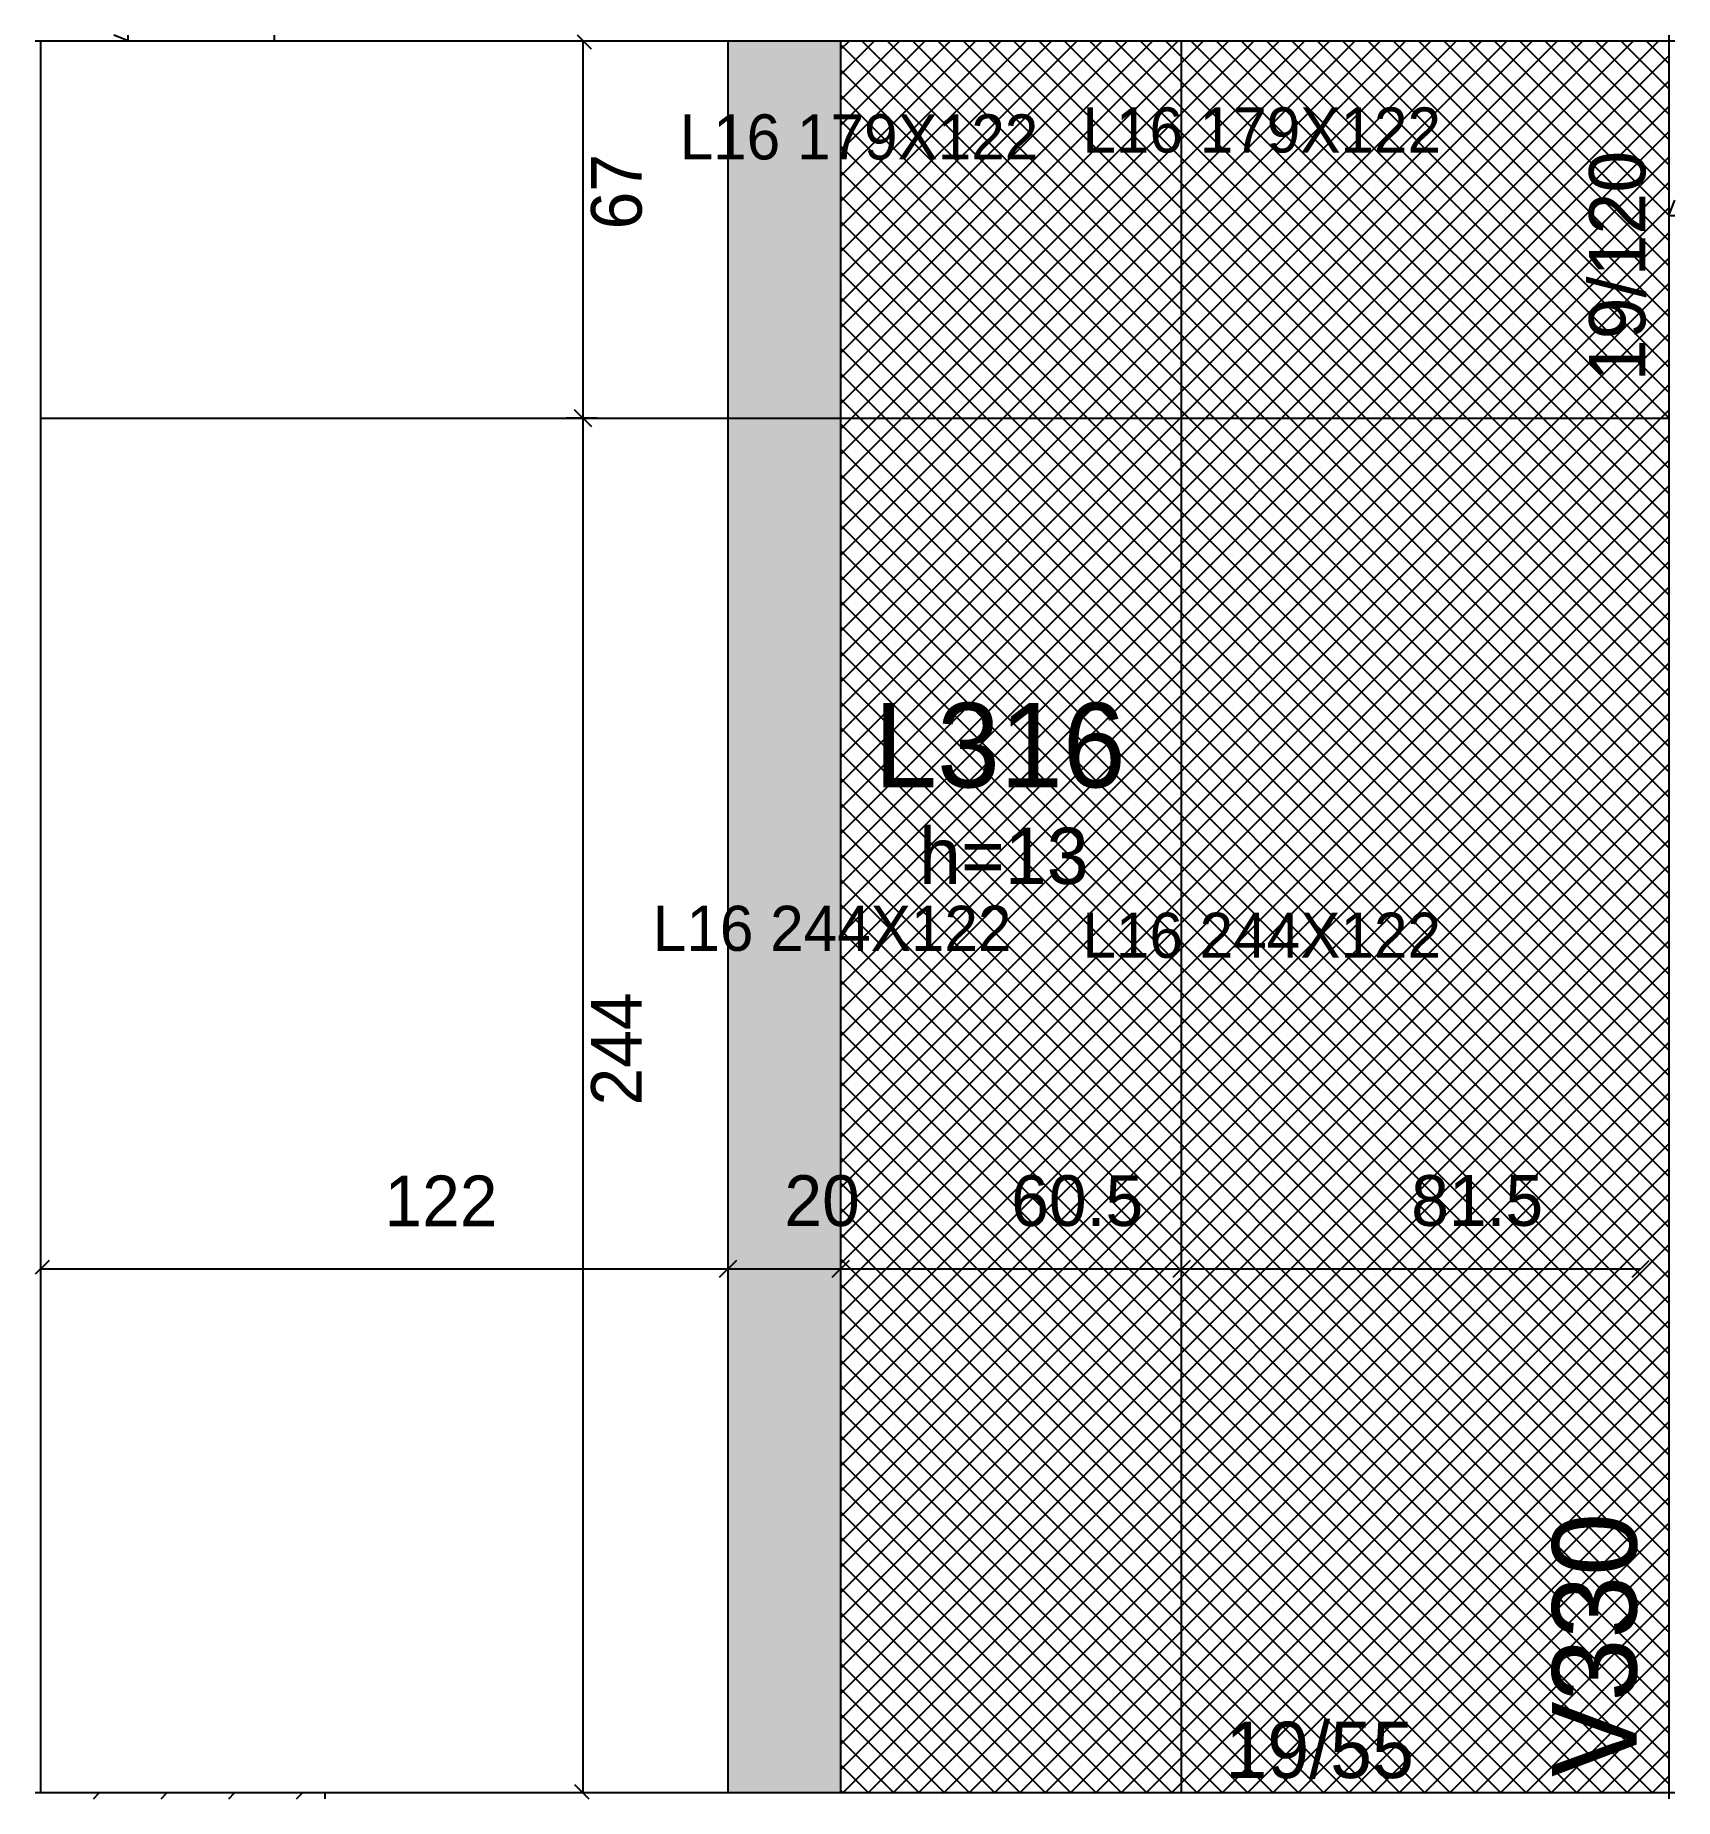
# Model space of a CAD drawing. Header units: metres. Extents: x 5788 to 6079, y 2280 to 2593.
import ezdxf

# ---------------------------------------------------------------- set-up
doc = ezdxf.new("R2010")
doc.units = ezdxf.units.M
for name, color, linetype in [('1', 7, 'Continuous'), ('3', 7, 'Continuous'), ('4', 7, 'Continuous'), ('7', 7, 'Continuous'), ('9', 7, 'Continuous'), ('AUX00', 7, 'Continuous'), ('Hachura', 7, 'Continuous'), ('Painéis', 7, 'Continuous')]:
    doc.layers.add(name, color=color, linetype=linetype)

msp = doc.modelspace()

# ---------------------------------------------------------------- hatches: boundary and pattern name
at = {"layer": '9'}
h = msp.add_hatch(color=7, dxfattribs=at)
h.dxf.hatch_style = 1
h.paths.add_polyline_path([(6078.07, 2280.94), (6078.07, 2280.94), (6078.07, 2480.94), (6078.07, 2480.94), (6078.07, 2280.94)])
at = {"layer": 'Hachura'}
h = msp.add_hatch(color=7, dxfattribs=at)
h.dxf.hatch_style = 1
h.paths.add_polyline_path([(5911.07, 2280.94), (5931.07, 2280.94), (5931.07, 2591.94), (5911.07, 2591.94), (5911.07, 2280.94)])
h = msp.add_hatch(dxfattribs=at)
h.set_pattern_fill('ANSI37')
h.paths.add_polyline_path([(6078.07, 2591.94), (5931.07, 2591.94), (5931.07, 2280.89), (6078.07, 2280.89), (6078.07, 2591.94)])

# ---------------------------------------------------------------- linework, layer by layer
at = {"layer": '1', "color": 1, "lineweight": 25}
for p, q in [((5804.57, 2591.94), (5802.04, 2592.9)), ((6078.07, 2560.94), (6079.1, 2563.66))]:
    msp.add_line(p, q, dxfattribs=at)
at = {"layer": '3', "color": 3, "lineweight": 25}
for p, q in [((5804.57, 2591.94), (6079.1, 2591.94)), ((5830.57, 2591.94), (5830.57, 2592.9)), ((5798.41, 2279.9), (5799.45, 2280.94)), ((5810.43, 2279.9), (5811.47, 2280.94)), ((5822.45, 2279.9), (5823.49, 2280.94)), ((5834.47, 2279.9), (5835.51, 2280.94))]:
    msp.add_line(p, q, dxfattribs=at)
for points in [[(5789.07, 2280.94), (5789.07, 2591.94)], [(6078.07, 2560.94), (6078.07, 2280.94)], [(6079.1, 2280.94), (5839.57, 2280.94)]]:
    msp.add_lwpolyline(points, dxfattribs=at)
at = {"layer": '7', "color": 7, "lineweight": 25}
for points in [[(5788.1, 2591.94), (5804.57, 2591.94)], [(5804.57, 2591.94), (5804.57, 2592.9)], [(6078.07, 2592.9), (6078.07, 2560.94)], [(6078.07, 2560.94), (6079.1, 2560.94)], [(5839.57, 2280.94), (5788.1, 2280.94)], [(5839.57, 2279.9), (5839.57, 2280.94)], [(6079.1, 2280.94), (6078.07, 2280.94)], [(6078.07, 2280.94), (6078.07, 2279.9)]]:
    msp.add_lwpolyline(points, dxfattribs=at)
at = {"layer": 'Painéis', "color": 0, "lineweight": 25}
for p, q in [((5886.83, 2590.44), (5884.37, 2592.9)), ((5886.83, 2523.44), (5883.83, 2526.44)), ((5883.83, 2526.44), (5886.83, 2523.44)), ((5790.57, 2375.46), (5788.1, 2372.99)), ((5909.57, 2372.46), (5912.57, 2375.46)), ((5912.57, 2375.46), (5909.57, 2372.46)), ((5929.57, 2372.46), (5932.57, 2375.46)), ((5932.57, 2375.46), (5929.57, 2372.46)), ((5990.07, 2372.46), (5993.07, 2375.46)), ((5993.07, 2375.46), (5990.07, 2372.46)), ((6071.57, 2372.46), (6074.57, 2375.46)), ((5883.83, 2282.44), (5886.37, 2279.9))]:
    msp.add_line(p, q, dxfattribs=at)
at = {"layer": 'Painéis', "color": 4, "lineweight": 25}
for p, q in [((5885.33, 2524.94), (5885.33, 2591.94)), ((5887.81, 2524.94), (5882.33, 2524.94)), ((5885.33, 2280.94), (5885.33, 2524.94)), ((5789.07, 2373.96), (5911.07, 2373.96)), ((5911.07, 2373.96), (5931.07, 2373.96)), ((5931.07, 2373.96), (5991.57, 2373.96)), ((5991.57, 2373.96), (6073.07, 2373.96)), ((5887.81, 2280.94), (5882.33, 2280.94))]:
    msp.add_line(p, q, dxfattribs=at)
at = {"layer": 'Painéis', "color": 200, "lineweight": 25}
for p, q in [((5911.07, 2280.94), (5911.07, 2591.94)), ((5931.07, 2280.94), (5931.07, 2591.94)), ((5991.57, 2280.94), (5991.57, 2591.94)), ((5789.07, 2524.94), (6078.07, 2524.94))]:
    msp.add_line(p, q, dxfattribs=at)

# ---------------------------------------------------------------- texts
at = {"layer": '3', "color": 3, "lineweight": 25}
msp.add_text('19/120', height=10, rotation=90, dxfattribs=at).set_placement((6073.89, 2531.49))
for s, p in [('h=13', (5944.95, 2442.25)), ('19/55', (5999.34, 2283.57))]:
    msp.add_text(s, height=10, dxfattribs=at).set_placement(p)
at = {"layer": '4', "color": 4, "lineweight": 25}
msp.add_text('L316', height=15, dxfattribs=at).set_placement((5937.01, 2459.41))
msp.add_text('V330', height=15, rotation=90, dxfattribs=at).set_placement((6072.34, 2283.78))
at = {"layer": 'AUX00', "color": 7, "lineweight": 25}
for s, p in [('L16^J179X122', (5973.96, 2572.09)), ('L16^J179X122', (5902.48, 2570.86)), ('L16^J244X122', (5897.72, 2430.39)), ('L16^J244X122', (5973.96, 2429.16))]:
    msp.add_text(s, height=8, dxfattribs=at).set_placement(p)
at = {"layer": 'Painéis', "color": 240, "lineweight": 25}
for s, p in [('67', (5895.74, 2558.44)), ('244', (5895.76, 2402.94))]:
    msp.add_text(s, height=9, rotation=90, dxfattribs=at).set_placement(p)
for s, p in [('122', (5850.07, 2381.51)), ('20', (5921.07, 2381.55)), ('60.5', (5961.32, 2381.56)), ('81.5', (6032.32, 2381.58))]:
    msp.add_text(s, height=9, dxfattribs=at).set_placement(p)

doc.saveas('drawing.dxf')
